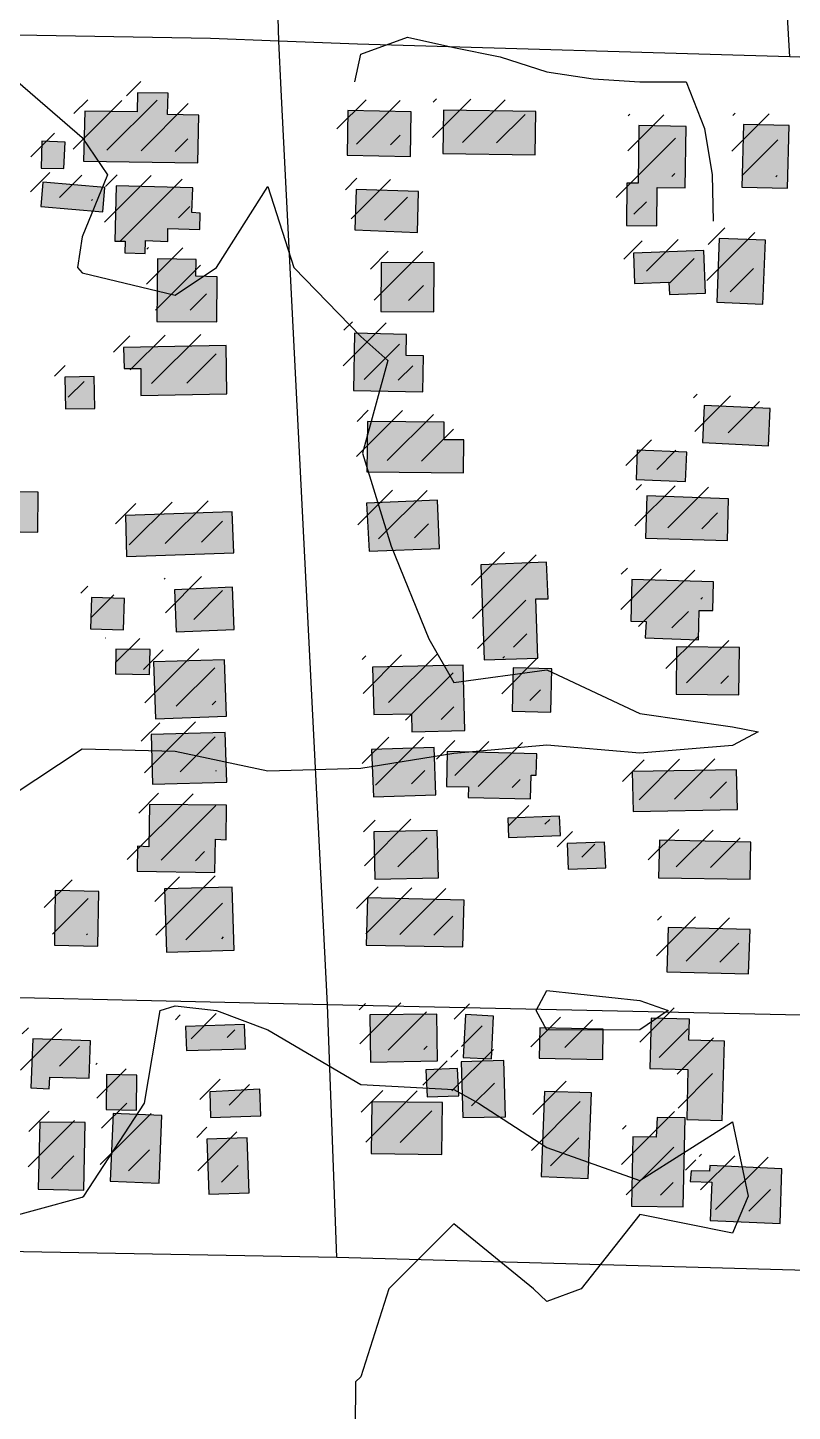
# Model space of a CAD drawing. Extents: x 6576311 to 6728256, y 2029764 to 2237541.
# Drawn here: x 6669566 to 6670060, y 2175486 to 2176380 of the extents above; entities that cross this region are included whole.
import ezdxf

# ---------------------------------------------------------------- set-up
doc = ezdxf.new("R2010")
doc.units = 21
for name, color, linetype in [('BUILDINGS', 9, 'Continuous'), ('CL_LOCAL', 4, 'Continuous'), ('CONTOUR_1FT', 251, 'Continuous'), ('CONTOUR_INDEX', 150, 'Continuous')]:
    doc.layers.add(name, color=color, linetype=linetype)

msp = doc.modelspace()

# ---------------------------------------------------------------- hatches: boundary and pattern name
at = {"layer": 'BUILDINGS_HATCH'}
for points in [[(6669675.96, 2176292.93), (6669676.68, 2176323.89), (6669656.25, 2176324.17), (6669656.76, 2176338.01), (6669636.91, 2176338.29), (6669636.68, 2176325.91), (6669602.92, 2176326.49), (6669602.21, 2176294.08)], [(6669813.22, 2176297.15), (6669813.66, 2176325.92), (6669772.82, 2176326.84), (6669772.37, 2176298.07)], [(6669834.2, 2176299.06), (6669893.76, 2176298.21), (6669894.21, 2176326.26), (6669834.65, 2176327.1)], [(6669952.67, 2176252.57), (6669972.24, 2176252.29), (6669972.42, 2176277.05), (6669990.57, 2176276.77), (6669991.26, 2176316.47), (6669960.62, 2176317.07), (6669960.21, 2176279.92), (6669952.84, 2176279.89)], [(6670028.13, 2176317.72), (6670027.16, 2176277.28), (6670056.66, 2176276.68), (6670057.63, 2176317.11)], [(6669574.71, 2176289.59), (6669589.46, 2176289.29), (6669590.24, 2176306.41), (6669575.21, 2176307.07)], [(6669574.53, 2176264.82), (6669614.54, 2176261.35), (6669615.89, 2176277.02), (6669575.89, 2176280.49)], [(6669677.27, 2176249.96), (6669677.51, 2176260.52), (6669672.12, 2176260.86), (6669672.62, 2176276.89), (6669623.26, 2176278.14), (6669622.28, 2176242.44), (6669629.08, 2176242.47), (6669628.83, 2176234.82), (6669641.88, 2176234.51), (6669642.13, 2176242.89), (6669656.6, 2176242.22), (6669656.56, 2176250.6)], [(6669818.42, 2176274.59), (6669778.14, 2176275.88), (6669777.39, 2176249.65), (6669817.68, 2176248)], [(6670012.55, 2176244.08), (6670011.02, 2176202.92), (6670040.81, 2176201.59), (6670042.34, 2176243.11)], [(6669980.05, 2176215.9), (6669980.37, 2176207.89), (6670003.62, 2176208.72), (6670002.66, 2176236.39), (6669957.28, 2176234.74), (6669957.93, 2176215.08)], [(6669674.8, 2176230.64), (6669649.84, 2176230.9), (6669649.44, 2176190.48), (6669688.3, 2176190.27), (6669688.46, 2176219.41), (6669674.56, 2176219.72)], [(6669828.39, 2176196.69), (6669828.54, 2176228.38), (6669794.22, 2176228.6), (6669794.07, 2176196.91)], [(6669776.41, 2176145.85), (6669821.23, 2176144.94), (6669821.7, 2176168.25), (6669810.35, 2176168.57), (6669810.58, 2176182.05), (6669777.11, 2176183)], [(6669639.15, 2176142.72), (6669694.73, 2176143.68), (6669694.32, 2176175), (6669627.95, 2176173.63), (6669628.29, 2176160.16), (6669639.07, 2176160.2)], [(6669609.4, 2176134.22), (6669609.03, 2176154.98), (6669590.03, 2176154.54), (6669590.4, 2176134.14)], [(6670001.76, 2176112.19), (6670044.31, 2176110.19), (6670045.35, 2176134.23), (6670002.79, 2176136.24)], [(6669847.54, 2176092.61), (6669847.74, 2176114.1), (6669834.97, 2176114.04), (6669834.93, 2176125.33), (6669785.57, 2176125.85), (6669785.14, 2176093.44)], [(6669959.03, 2176088.34), (6669990.8, 2176087.02), (6669991.58, 2176105.96), (6669959.52, 2176107.28)], [(6669538.25, 2176054.89), (6669572.58, 2176054.31), (6669572.75, 2176080.17), (6669515.74, 2176081.02), (6669515.54, 2176059.53), (6669471.29, 2176060.07), (6669471.1, 2176038.95), (6669538.04, 2176038.14)], [(6669786.49, 2176042.09), (6669831.87, 2176043.74), (6669830.6, 2176075.05), (6669784.94, 2176073.04)], [(6670018.65, 2176075.84), (6669965.88, 2176077.81), (6669964.86, 2176050.49), (6670017.91, 2176048.89)], [(6669699.14, 2176041), (6669698.17, 2176067.58), (6669629.26, 2176065.11), (6669629.94, 2176038.52)], [(6669895.41, 2175972.99), (6669894.12, 2176011.22), (6669902.06, 2176011.25), (6669901.11, 2176034.92), (6669858.57, 2176033.29), (6669860.82, 2175971.75)], [(6669999.18, 2175984.71), (6669999.66, 2176003.65), (6670008.46, 2176003.69), (6670008.95, 2176022.27), (6669956.18, 2176023.86), (6669955.45, 2175996.91), (6669965.37, 2175996.59), (6669964.85, 2175986.02)], [(6669628.63, 2176011.56), (6669607.36, 2176012.2), (6669606.59, 2175991.81), (6669627.87, 2175991.17)], [(6669660.94, 2176017.16), (6669661.91, 2175989.85), (6669699.34, 2175991.47), (6669698.38, 2176018.78)], [(6669644.72, 2175962.46), (6669645.22, 2175978.49), (6669623.1, 2175978.76), (6669622.88, 2175962.74)], [(6669984.86, 2175949.69), (6670025.14, 2175949.13), (6670025.58, 2175979.72), (6669985.01, 2175980.28)], [(6669693.19, 2175971.77), (6669647.24, 2175970.49), (6669648.53, 2175933.71), (6669694.47, 2175935.36)], [(6669789.49, 2175936.48), (6669813.88, 2175936.95), (6669814.21, 2175925.3), (6669848.24, 2175926.17), (6669847.21, 2175968.41), (6669788.79, 2175967.07)], [(6669903.79, 2175938.06), (6669904.52, 2175966.1), (6669879.56, 2175966.73), (6669878.82, 2175938.68)], [(6669693.67, 2175924.79), (6669645.74, 2175923.5), (6669646.72, 2175891.45), (6669694.65, 2175892.75)], [(6669789.43, 2175883.31), (6669829.7, 2175884.57), (6669828.43, 2175915.16), (6669788.16, 2175913.9)], [(6669836.95, 2175912.65), (6669836.48, 2175890.06), (6669850.67, 2175889.76), (6669850.41, 2175882.84), (6669890.69, 2175881.91), (6669891.19, 2175897.21), (6669894.31, 2175897.23), (6669894.82, 2175911.07)], [(6669956.42, 2175899.67), (6669957.1, 2175873.82), (6670024.31, 2175875.19), (6670023.64, 2175900.68)], [(6669694.43, 2175877.81), (6669644.79, 2175878.33), (6669644.34, 2175851.02), (6669636.96, 2175851.35), (6669636.75, 2175835.32), (6669686.95, 2175834.44), (6669687.43, 2175855.93), (6669694.24, 2175855.6)], [(6669876.61, 2175857.09), (6669910.08, 2175858.32), (6669909.46, 2175870.7), (6669875.99, 2175869.47)], [(6669830.36, 2175861.63), (6669789.52, 2175860.73), (6669790.22, 2175830.14), (6669831.34, 2175831.04)], [(6669914.99, 2175836.49), (6669939.38, 2175837.32), (6669938.46, 2175854.07), (6669914.35, 2175853.24)], [(6670032.45, 2175830.06), (6670032.91, 2175854.1), (6669973.91, 2175855.31), (6669973.44, 2175830.91)], [(6669611.42, 2175786.78), (6669612.12, 2175822.11), (6669583.76, 2175822.72), (6669583.34, 2175787.39)], [(6669698.06, 2175825.02), (6669654.38, 2175823.74), (6669655.69, 2175782.96), (6669699.36, 2175784.23)], [(6669784.72, 2175787.5), (6669847.13, 2175786.31), (6669847.85, 2175816.54), (6669785.45, 2175818.1)], [(6669978.81, 2175770.11), (6670031.57, 2175768.87), (6670032.58, 2175797.65), (6669979.54, 2175798.88)], [(6669787.31, 2175711.76), (6669830.7, 2175712.67), (6669830.29, 2175742.9), (6669786.9, 2175742.35)], [(6669847.14, 2175714.93), (6669865.59, 2175713.91), (6669866.89, 2175741.6), (6669848.73, 2175742.61)], [(6669706.72, 2175720.53), (6669706.09, 2175736.19), (6669668.08, 2175734.93), (6669668.72, 2175719.28)], [(6669896.22, 2175714.4), (6669937.35, 2175713.48), (6669937.55, 2175733.15), (6669896.7, 2175734.07)], [(6669992.4, 2175707.16), (6669991.69, 2175674.74), (6670014.38, 2175674.11), (6670015.87, 2175725.47), (6669992.89, 2175726.1), (6669993.4, 2175739.58), (6669968.72, 2175740.2), (6669967.72, 2175707.78)], [(6669569.41, 2175726.87), (6669568.12, 2175695.18), (6669580.04, 2175694.5), (6669580.29, 2175702.15), (6669605.82, 2175701.53), (6669606.57, 2175725.57)], [(6669844.41, 2175690.15), (6669843.49, 2175707.63), (6669823.07, 2175706.81), (6669823.99, 2175689.33)], [(6669847.02, 2175675.96), (6669874.54, 2175676.44), (6669873.53, 2175712.85), (6669846.02, 2175712.01)], [(6669616.87, 2175703.76), (6669616.69, 2175681.18), (6669636.26, 2175680.9), (6669636.45, 2175703.48)], [(6669683.58, 2175692.75), (6669684.21, 2175676), (6669716.54, 2175677.23), (6669715.9, 2175694.34)], [(6669897.67, 2175637.93), (6669928.03, 2175636.6), (6669930.06, 2175691.96), (6669899.71, 2175692.93)], [(6669788.27, 2175686.27), (6669787.84, 2175652.76), (6669833.51, 2175652.23), (6669833.94, 2175685.73)], [(6669602.44, 2175629.04), (6669603.11, 2175672.75), (6669573.89, 2175672.99), (6669572.94, 2175629.65)], [(6669652.72, 2175677.33), (6669621.23, 2175678.65), (6669619.43, 2175634.94), (6669650.92, 2175633.61)], [(6669990.55, 2175675.83), (6669972.39, 2175676.12), (6669971.88, 2175663.37), (6669956.84, 2175663.67), (6669955.9, 2175618.87), (6669989.37, 2175618.28)], [(6669683, 2175626.46), (6669709.09, 2175627.3), (6669707.81, 2175662.99), (6669681.72, 2175662.15)], [(6670006.71, 2175609.61), (6670051.82, 2175607.62), (6670053.09, 2175642.95), (6670006.56, 2175644.94), (6670006.29, 2175641.3), (6669994.38, 2175641.61), (6669993.84, 2175634.69), (6670007.74, 2175634.38)]]:
    msp.add_hatch(color=251, dxfattribs=at).paths.add_polyline_path(points)
at = {"layer": 'BUILDINGS_SHADOW'}
h = msp.add_hatch(dxfattribs=at)
h.set_pattern_fill('ANSI31', scale=5)
h.paths.add_polyline_path([(6669669.21, 2176300.31), (6669669.93, 2176331.27), (6669649.51, 2176331.55), (6669650.01, 2176345.39), (6669630.16, 2176345.67), (6669629.93, 2176333.29), (6669596.17, 2176333.87), (6669595.46, 2176301.46)])
h = msp.add_hatch(dxfattribs=at)
h.set_pattern_fill('ANSI31', scale=5)
h.paths.add_polyline_path([(6669806.47, 2176304.52), (6669806.91, 2176333.3), (6669766.07, 2176334.22), (6669765.62, 2176305.45)])
h = msp.add_hatch(dxfattribs=at)
h.set_pattern_fill('ANSI31', scale=5)
h.paths.add_polyline_path([(6669827.45, 2176306.43), (6669887.02, 2176305.59), (6669887.47, 2176333.64), (6669827.9, 2176334.48)])
h = msp.add_hatch(dxfattribs=at)
h.set_pattern_fill('ANSI31', scale=5)
h.paths.add_polyline_path([(6669945.92, 2176259.95), (6669965.49, 2176259.67), (6669965.67, 2176284.43), (6669983.83, 2176284.15), (6669984.51, 2176323.85), (6669953.87, 2176324.45), (6669953.46, 2176287.3), (6669946.09, 2176287.27)])
h = msp.add_hatch(dxfattribs=at)
h.set_pattern_fill('ANSI31', scale=5)
h.paths.add_polyline_path([(6670021.38, 2176325.09), (6670020.41, 2176284.66), (6670049.91, 2176284.06), (6670050.88, 2176324.49)])
h = msp.add_hatch(dxfattribs=at)
h.set_pattern_fill('ANSI31', scale=5)
h.paths.add_polyline_path([(6669567.96, 2176296.97), (6669582.71, 2176296.67), (6669583.49, 2176313.79), (6669568.46, 2176314.45)])
h = msp.add_hatch(dxfattribs=at)
h.set_pattern_fill('ANSI31', scale=5)
h.paths.add_polyline_path([(6669567.78, 2176272.2), (6669607.79, 2176268.73), (6669609.14, 2176284.39), (6669569.14, 2176287.87)])
h = msp.add_hatch(dxfattribs=at)
h.set_pattern_fill('ANSI31', scale=5)
h.paths.add_polyline_path([(6669670.52, 2176257.34), (6669670.76, 2176267.9), (6669665.37, 2176268.24), (6669665.87, 2176284.27), (6669616.51, 2176285.52), (6669615.53, 2176249.82), (6669622.33, 2176249.85), (6669622.08, 2176242.2), (6669635.13, 2176241.89), (6669635.38, 2176250.27), (6669649.85, 2176249.6), (6669649.81, 2176257.98)])
h = msp.add_hatch(dxfattribs=at)
h.set_pattern_fill('ANSI31', scale=5)
h.paths.add_polyline_path([(6669811.67, 2176281.97), (6669771.39, 2176283.25), (6669770.65, 2176257.03), (6669810.93, 2176255.38)])
h = msp.add_hatch(dxfattribs=at)
h.set_pattern_fill('ANSI31', scale=5)
h.paths.add_polyline_path([(6669973.3, 2176223.28), (6669973.62, 2176215.27), (6669996.87, 2176216.09), (6669995.91, 2176243.77), (6669950.53, 2176242.12), (6669951.18, 2176222.46)])
h = msp.add_hatch(dxfattribs=at)
h.set_pattern_fill('ANSI31', scale=5)
h.paths.add_polyline_path([(6670005.8, 2176251.46), (6670004.27, 2176210.3), (6670034.06, 2176208.97), (6670035.59, 2176250.49)])
h = msp.add_hatch(dxfattribs=at)
h.set_pattern_fill('ANSI31', scale=5)
h.paths.add_polyline_path([(6669668.05, 2176238.02), (6669643.09, 2176238.28), (6669642.69, 2176197.85), (6669681.55, 2176197.65), (6669681.71, 2176226.79), (6669667.81, 2176227.1)])
h = msp.add_hatch(dxfattribs=at)
h.set_pattern_fill('ANSI31', scale=5)
h.paths.add_polyline_path([(6669821.64, 2176204.07), (6669821.79, 2176235.75), (6669787.47, 2176235.97), (6669787.32, 2176204.29)])
h = msp.add_hatch(dxfattribs=at)
h.set_pattern_fill('ANSI31', scale=5)
h.paths.add_polyline_path([(6669769.66, 2176153.23), (6669814.48, 2176152.32), (6669814.95, 2176175.63), (6669803.6, 2176175.95), (6669803.83, 2176189.43), (6669770.36, 2176190.38)])
h = msp.add_hatch(dxfattribs=at)
h.set_pattern_fill('ANSI31', scale=5)
h.paths.add_polyline_path([(6669632.4, 2176150.1), (6669687.98, 2176151.06), (6669687.57, 2176182.38), (6669621.2, 2176181.01), (6669621.55, 2176167.54), (6669632.32, 2176167.58)])
h = msp.add_hatch(dxfattribs=at)
h.set_pattern_fill('ANSI31', scale=5)
h.paths.add_polyline_path([(6669602.65, 2176141.6), (6669602.28, 2176162.36), (6669583.28, 2176161.91), (6669583.65, 2176141.52)])
h = msp.add_hatch(dxfattribs=at)
h.set_pattern_fill('ANSI31', scale=5)
h.paths.add_polyline_path([(6669995.01, 2176119.57), (6670037.57, 2176117.57), (6670038.6, 2176141.61), (6669996.05, 2176143.61)])
h = msp.add_hatch(dxfattribs=at)
h.set_pattern_fill('ANSI31', scale=5)
h.paths.add_polyline_path([(6669840.8, 2176099.99), (6669840.99, 2176121.48), (6669828.23, 2176121.42), (6669828.18, 2176132.71), (6669778.82, 2176133.23), (6669778.39, 2176100.82)])
h = msp.add_hatch(dxfattribs=at)
h.set_pattern_fill('ANSI31', scale=5)
h.paths.add_polyline_path([(6669952.28, 2176095.72), (6669984.06, 2176094.4), (6669984.83, 2176113.34), (6669952.77, 2176114.66)])
h = msp.add_hatch(dxfattribs=at)
h.set_pattern_fill('ANSI31', scale=5)
h.paths.add_polyline_path([(6669779.74, 2176049.47), (6669825.12, 2176051.12), (6669823.85, 2176082.43), (6669778.19, 2176080.42)])
h = msp.add_hatch(dxfattribs=at)
h.set_pattern_fill('ANSI31', scale=5)
h.paths.add_polyline_path([(6670011.9, 2176083.22), (6669959.13, 2176085.19), (6669958.11, 2176057.87), (6670011.16, 2176056.27)])
h = msp.add_hatch(dxfattribs=at)
h.set_pattern_fill('ANSI31', scale=5)
h.paths.add_polyline_path([(6669692.39, 2176048.38), (6669691.42, 2176074.96), (6669622.51, 2176072.48), (6669623.19, 2176045.9)])
h = msp.add_hatch(dxfattribs=at)
h.set_pattern_fill('ANSI31', scale=5)
h.paths.add_polyline_path([(6669888.67, 2175980.36), (6669887.37, 2176018.6), (6669895.31, 2176018.63), (6669894.36, 2176042.3), (6669851.82, 2176040.67), (6669854.07, 2175979.13)])
h = msp.add_hatch(dxfattribs=at)
h.set_pattern_fill('ANSI31', scale=5)
h.paths.add_polyline_path([(6669992.43, 2175992.09), (6669992.91, 2176011.03), (6670001.71, 2176011.07), (6670002.2, 2176029.64), (6669949.43, 2176031.24), (6669948.7, 2176004.29), (6669958.62, 2176003.97), (6669958.1, 2175993.4)])
h = msp.add_hatch(dxfattribs=at)
h.set_pattern_fill('ANSI31', scale=5)
h.paths.add_polyline_path([(6669621.88, 2176018.94), (6669600.61, 2176019.58), (6669599.84, 2175999.18), (6669621.12, 2175998.54)])
h = msp.add_hatch(dxfattribs=at)
h.set_pattern_fill('ANSI31', scale=5)
h.paths.add_polyline_path([(6669654.2, 2176024.54), (6669655.16, 2175997.23), (6669692.59, 2175998.84), (6669691.63, 2176026.16)])
h = msp.add_hatch(dxfattribs=at)
h.set_pattern_fill('ANSI31', scale=5)
h.paths.add_polyline_path([(6669637.97, 2175969.84), (6669638.47, 2175985.87), (6669616.35, 2175986.14), (6669616.13, 2175970.12)])
h = msp.add_hatch(dxfattribs=at)
h.set_pattern_fill('ANSI31', scale=5)
h.paths.add_polyline_path([(6669978.11, 2175957.07), (6670018.39, 2175956.51), (6670018.83, 2175987.1), (6669978.26, 2175987.66)])
h = msp.add_hatch(dxfattribs=at)
h.set_pattern_fill('ANSI31', scale=5)
h.paths.add_polyline_path([(6669686.44, 2175979.15), (6669640.49, 2175977.87), (6669641.78, 2175941.09), (6669687.72, 2175942.74)])
h = msp.add_hatch(dxfattribs=at)
h.set_pattern_fill('ANSI31', scale=5)
h.paths.add_polyline_path([(6669782.74, 2175943.86), (6669807.13, 2175944.33), (6669807.46, 2175932.68), (6669841.49, 2175933.55), (6669840.47, 2175975.79), (6669782.04, 2175974.45)])
h = msp.add_hatch(dxfattribs=at)
h.set_pattern_fill('ANSI31', scale=5)
h.paths.add_polyline_path([(6669897.04, 2175945.44), (6669897.77, 2175973.48), (6669872.81, 2175974.11), (6669872.07, 2175946.06)])
h = msp.add_hatch(dxfattribs=at)
h.set_pattern_fill('ANSI31', scale=5)
h.paths.add_polyline_path([(6669686.92, 2175932.17), (6669638.99, 2175930.88), (6669639.97, 2175898.83), (6669687.9, 2175900.13)])
h = msp.add_hatch(dxfattribs=at)
h.set_pattern_fill('ANSI31', scale=5)
h.paths.add_polyline_path([(6669782.68, 2175890.69), (6669822.95, 2175891.95), (6669821.69, 2175922.54), (6669781.41, 2175921.28)])
h = msp.add_hatch(dxfattribs=at)
h.set_pattern_fill('ANSI31', scale=5)
h.paths.add_polyline_path([(6669830.21, 2175920.02), (6669829.73, 2175897.44), (6669843.92, 2175897.14), (6669843.66, 2175890.22), (6669883.94, 2175889.29), (6669884.45, 2175904.59), (6669887.56, 2175904.6), (6669888.07, 2175918.45)])
h = msp.add_hatch(dxfattribs=at)
h.set_pattern_fill('ANSI31', scale=5)
h.paths.add_polyline_path([(6669949.67, 2175907.05), (6669950.35, 2175881.2), (6670017.56, 2175882.57), (6670016.89, 2175908.06)])
h = msp.add_hatch(dxfattribs=at)
h.set_pattern_fill('ANSI31', scale=5)
h.paths.add_polyline_path([(6669687.68, 2175885.19), (6669638.04, 2175885.71), (6669637.59, 2175858.4), (6669630.21, 2175858.73), (6669630, 2175842.7), (6669680.2, 2175841.82), (6669680.68, 2175863.31), (6669687.49, 2175862.97)])
h = msp.add_hatch(dxfattribs=at)
h.set_pattern_fill('ANSI31', scale=5)
h.paths.add_polyline_path([(6669869.86, 2175864.47), (6669903.33, 2175865.7), (6669902.71, 2175878.08), (6669869.24, 2175876.85)])
h = msp.add_hatch(dxfattribs=at)
h.set_pattern_fill('ANSI31', scale=5)
h.paths.add_polyline_path([(6669823.61, 2175869.01), (6669782.77, 2175868.11), (6669783.47, 2175837.52), (6669824.59, 2175838.42)])
h = msp.add_hatch(dxfattribs=at)
h.set_pattern_fill('ANSI31', scale=5)
h.paths.add_polyline_path([(6669908.24, 2175843.87), (6669932.63, 2175844.7), (6669931.71, 2175861.45), (6669907.6, 2175860.62)])
h = msp.add_hatch(dxfattribs=at)
h.set_pattern_fill('ANSI31', scale=5)
h.paths.add_polyline_path([(6670025.7, 2175837.44), (6670026.16, 2175861.48), (6669967.16, 2175862.69), (6669966.7, 2175838.29)])
h = msp.add_hatch(dxfattribs=at)
h.set_pattern_fill('ANSI31', scale=5)
h.paths.add_polyline_path([(6669691.31, 2175832.4), (6669647.63, 2175831.12), (6669648.94, 2175790.34), (6669692.61, 2175791.61)])
h = msp.add_hatch(dxfattribs=at)
h.set_pattern_fill('ANSI31', scale=5)
h.paths.add_polyline_path([(6669604.67, 2175794.16), (6669605.38, 2175829.49), (6669577.01, 2175830.1), (6669576.59, 2175794.77)])
h = msp.add_hatch(dxfattribs=at)
h.set_pattern_fill('ANSI31', scale=5)
h.paths.add_polyline_path([(6669777.97, 2175794.88), (6669840.38, 2175793.69), (6669841.1, 2175823.92), (6669778.7, 2175825.48)])
h = msp.add_hatch(dxfattribs=at)
h.set_pattern_fill('ANSI31', scale=5)
h.paths.add_polyline_path([(6669972.06, 2175777.49), (6670024.82, 2175776.25), (6670025.83, 2175805.03), (6669972.79, 2175806.26)])
h = msp.add_hatch(dxfattribs=at)
h.set_pattern_fill('ANSI31', scale=5)
h.paths.add_polyline_path([(6669699.97, 2175727.91), (6669699.34, 2175743.57), (6669661.33, 2175742.31), (6669661.97, 2175726.66)])
h = msp.add_hatch(dxfattribs=at)
h.set_pattern_fill('ANSI31', scale=5)
h.paths.add_polyline_path([(6669780.56, 2175719.14), (6669823.95, 2175720.05), (6669823.54, 2175750.28), (6669780.15, 2175749.73)])
h = msp.add_hatch(dxfattribs=at)
h.set_pattern_fill('ANSI31', scale=5)
h.paths.add_polyline_path([(6669840.4, 2175722.3), (6669858.84, 2175721.29), (6669860.14, 2175748.97), (6669841.98, 2175749.99)])
h = msp.add_hatch(dxfattribs=at)
h.set_pattern_fill('ANSI31', scale=5)
h.paths.add_polyline_path([(6669985.65, 2175714.54), (6669984.94, 2175682.12), (6670007.63, 2175681.49), (6670009.12, 2175732.85), (6669986.14, 2175733.48), (6669986.65, 2175746.96), (6669961.97, 2175747.58), (6669960.97, 2175715.16)])
h = msp.add_hatch(dxfattribs=at)
h.set_pattern_fill('ANSI31', scale=5)
h.paths.add_polyline_path([(6669562.66, 2175734.25), (6669561.38, 2175702.56), (6669573.29, 2175701.88), (6669573.54, 2175709.53), (6669599.07, 2175708.91), (6669599.82, 2175732.95)])
h = msp.add_hatch(dxfattribs=at)
h.set_pattern_fill('ANSI31', scale=5)
h.paths.add_polyline_path([(6669889.47, 2175721.78), (6669930.6, 2175720.86), (6669930.8, 2175740.53), (6669889.95, 2175741.45)])
h = msp.add_hatch(dxfattribs=at)
h.set_pattern_fill('ANSI31', scale=5)
h.paths.add_polyline_path([(6669837.66, 2175697.53), (6669836.74, 2175715.01), (6669816.32, 2175714.19), (6669817.24, 2175696.71)])
h = msp.add_hatch(dxfattribs=at)
h.set_pattern_fill('ANSI31', scale=5)
h.paths.add_polyline_path([(6669840.28, 2175683.33), (6669867.79, 2175683.81), (6669866.78, 2175720.23), (6669839.27, 2175719.39)])
h = msp.add_hatch(dxfattribs=at)
h.set_pattern_fill('ANSI31', scale=5)
h.paths.add_polyline_path([(6669610.13, 2175711.14), (6669609.94, 2175688.56), (6669629.51, 2175688.28), (6669629.7, 2175710.86)])
h = msp.add_hatch(dxfattribs=at)
h.set_pattern_fill('ANSI31', scale=5)
h.paths.add_polyline_path([(6669676.83, 2175700.13), (6669677.46, 2175683.38), (6669709.79, 2175684.61), (6669709.16, 2175701.72)])
h = msp.add_hatch(dxfattribs=at)
h.set_pattern_fill('ANSI31', scale=5)
h.paths.add_polyline_path([(6669890.92, 2175645.31), (6669921.28, 2175643.98), (6669923.31, 2175699.34), (6669892.96, 2175700.31)])
h = msp.add_hatch(dxfattribs=at)
h.set_pattern_fill('ANSI31', scale=5)
h.paths.add_polyline_path([(6669781.52, 2175693.65), (6669781.09, 2175660.14), (6669826.76, 2175659.6), (6669827.19, 2175693.11)])
h = msp.add_hatch(dxfattribs=at)
h.set_pattern_fill('ANSI31', scale=5)
h.paths.add_polyline_path([(6669595.69, 2175636.42), (6669596.36, 2175680.13), (6669567.14, 2175680.37), (6669566.19, 2175637.02)])
h = msp.add_hatch(dxfattribs=at)
h.set_pattern_fill('ANSI31', scale=5)
h.paths.add_polyline_path([(6669645.98, 2175684.71), (6669614.49, 2175686.03), (6669612.68, 2175642.32), (6669644.17, 2175640.99)])
h = msp.add_hatch(dxfattribs=at)
h.set_pattern_fill('ANSI31', scale=5)
h.paths.add_polyline_path([(6669983.8, 2175683.21), (6669965.64, 2175683.5), (6669965.13, 2175670.75), (6669950.1, 2175671.05), (6669949.15, 2175626.25), (6669982.62, 2175625.66)])
h = msp.add_hatch(dxfattribs=at)
h.set_pattern_fill('ANSI31', scale=5)
h.paths.add_polyline_path([(6669676.25, 2175633.84), (6669702.35, 2175634.68), (6669701.06, 2175670.37), (6669674.97, 2175669.53)])
h = msp.add_hatch(dxfattribs=at)
h.set_pattern_fill('ANSI31', scale=5)
h.paths.add_polyline_path([(6669999.96, 2175616.99), (6670045.07, 2175615), (6670046.34, 2175650.33), (6669999.81, 2175652.32), (6669999.54, 2175648.68), (6669987.63, 2175648.99), (6669987.09, 2175642.07), (6670000.99, 2175641.76)])

# ---------------------------------------------------------------- linework, layer by layer
at = {"layer": 'BUILDINGS'}
for points in [[(6669675.96, 2176292.93), (6669676.68, 2176323.89), (6669656.25, 2176324.17), (6669656.76, 2176338.01), (6669636.91, 2176338.29), (6669636.68, 2176325.91), (6669602.92, 2176326.49), (6669602.21, 2176294.08), (6669675.96, 2176292.93)], [(6669813.22, 2176297.15), (6669813.66, 2176325.92), (6669772.82, 2176326.84), (6669772.37, 2176298.07), (6669813.22, 2176297.15)], [(6669834.2, 2176299.06), (6669893.76, 2176298.21), (6669894.21, 2176326.26), (6669834.65, 2176327.1), (6669834.2, 2176299.06)], [(6669952.67, 2176252.57), (6669972.24, 2176252.29), (6669972.42, 2176277.05), (6669990.57, 2176276.77), (6669991.26, 2176316.47), (6669960.62, 2176317.07), (6669960.21, 2176279.92), (6669952.84, 2176279.89), (6669952.67, 2176252.57)], [(6670028.13, 2176317.72), (6670027.16, 2176277.28), (6670056.66, 2176276.68), (6670057.63, 2176317.11), (6670028.13, 2176317.72)], [(6669574.71, 2176289.59), (6669589.46, 2176289.29), (6669590.24, 2176306.41), (6669575.21, 2176307.07), (6669574.71, 2176289.59)], [(6669574.53, 2176264.82), (6669614.54, 2176261.35), (6669615.89, 2176277.02), (6669575.89, 2176280.49), (6669574.53, 2176264.82)], [(6669677.27, 2176249.96), (6669677.51, 2176260.52), (6669672.12, 2176260.86), (6669672.62, 2176276.89), (6669623.26, 2176278.14), (6669622.28, 2176242.44), (6669629.08, 2176242.47), (6669628.83, 2176234.82), (6669641.88, 2176234.51), (6669642.13, 2176242.89), (6669656.6, 2176242.22), (6669656.56, 2176250.6), (6669677.27, 2176249.96)], [(6669818.42, 2176274.59), (6669778.14, 2176275.88), (6669777.39, 2176249.65), (6669817.68, 2176248), (6669818.42, 2176274.59)], [(6670012.55, 2176244.08), (6670011.02, 2176202.92), (6670040.81, 2176201.59), (6670042.34, 2176243.11), (6670012.55, 2176244.08)], [(6669980.05, 2176215.9), (6669980.37, 2176207.89), (6670003.62, 2176208.72), (6670002.66, 2176236.39), (6669957.28, 2176234.74), (6669957.93, 2176215.08), (6669980.05, 2176215.9)], [(6669674.8, 2176230.64), (6669649.84, 2176230.9), (6669649.44, 2176190.48), (6669688.3, 2176190.27), (6669688.46, 2176219.41), (6669674.56, 2176219.72), (6669674.8, 2176230.64)], [(6669828.39, 2176196.69), (6669828.54, 2176228.38), (6669794.22, 2176228.6), (6669794.07, 2176196.91), (6669828.39, 2176196.69)], [(6669776.41, 2176145.85), (6669821.23, 2176144.94), (6669821.7, 2176168.25), (6669810.35, 2176168.57), (6669810.58, 2176182.05), (6669777.11, 2176183), (6669776.41, 2176145.85)], [(6669639.15, 2176142.72), (6669694.73, 2176143.68), (6669694.32, 2176175), (6669627.95, 2176173.63), (6669628.29, 2176160.16), (6669639.07, 2176160.2), (6669639.15, 2176142.72)], [(6669609.4, 2176134.22), (6669609.03, 2176154.98), (6669590.03, 2176154.54), (6669590.4, 2176134.14), (6669609.4, 2176134.22)], [(6670001.76, 2176112.19), (6670044.31, 2176110.19), (6670045.35, 2176134.23), (6670002.79, 2176136.24), (6670001.76, 2176112.19)], [(6669847.54, 2176092.61), (6669847.74, 2176114.1), (6669834.97, 2176114.04), (6669834.93, 2176125.33), (6669785.57, 2176125.85), (6669785.14, 2176093.44), (6669847.54, 2176092.61)], [(6669959.03, 2176088.34), (6669990.8, 2176087.02), (6669991.58, 2176105.96), (6669959.52, 2176107.28), (6669959.03, 2176088.34)], [(6669538.25, 2176054.89), (6669572.58, 2176054.31), (6669572.75, 2176080.17), (6669515.74, 2176081.02), (6669515.54, 2176059.53), (6669471.29, 2176060.07), (6669471.1, 2176038.95), (6669538.04, 2176038.14), (6669538.25, 2176054.89)], [(6669786.49, 2176042.09), (6669831.87, 2176043.74), (6669830.6, 2176075.05), (6669784.94, 2176073.04), (6669786.49, 2176042.09)], [(6670018.65, 2176075.84), (6669965.88, 2176077.81), (6669964.86, 2176050.49), (6670017.91, 2176048.89), (6670018.65, 2176075.84)], [(6669699.14, 2176041), (6669698.17, 2176067.58), (6669629.26, 2176065.11), (6669629.94, 2176038.52), (6669699.14, 2176041)], [(6669895.41, 2175972.99), (6669894.12, 2176011.22), (6669902.06, 2176011.25), (6669901.11, 2176034.92), (6669858.57, 2176033.29), (6669860.82, 2175971.75), (6669895.41, 2175972.99)], [(6669999.18, 2175984.71), (6669999.66, 2176003.65), (6670008.46, 2176003.69), (6670008.95, 2176022.27), (6669956.18, 2176023.86), (6669955.45, 2175996.91), (6669965.37, 2175996.59), (6669964.85, 2175986.02), (6669999.18, 2175984.71)], [(6669628.63, 2176011.56), (6669607.36, 2176012.2), (6669606.59, 2175991.81), (6669627.87, 2175991.17), (6669628.63, 2176011.56)], [(6669660.94, 2176017.16), (6669661.91, 2175989.85), (6669699.34, 2175991.47), (6669698.38, 2176018.78), (6669660.94, 2176017.16)], [(6669644.72, 2175962.46), (6669645.22, 2175978.49), (6669623.1, 2175978.76), (6669622.88, 2175962.74), (6669644.72, 2175962.46)], [(6669984.86, 2175949.69), (6670025.14, 2175949.13), (6670025.58, 2175979.72), (6669985.01, 2175980.28), (6669984.86, 2175949.69)], [(6669693.19, 2175971.77), (6669647.24, 2175970.49), (6669648.53, 2175933.71), (6669694.47, 2175935.36), (6669693.19, 2175971.77)], [(6669789.49, 2175936.48), (6669813.88, 2175936.95), (6669814.21, 2175925.3), (6669848.24, 2175926.17), (6669847.21, 2175968.41), (6669788.79, 2175967.07), (6669789.49, 2175936.48)], [(6669903.79, 2175938.06), (6669904.52, 2175966.1), (6669879.56, 2175966.73), (6669878.82, 2175938.68), (6669903.79, 2175938.06)], [(6669693.67, 2175924.79), (6669645.74, 2175923.5), (6669646.72, 2175891.45), (6669694.65, 2175892.75), (6669693.67, 2175924.79)], [(6669789.43, 2175883.31), (6669829.7, 2175884.57), (6669828.43, 2175915.16), (6669788.16, 2175913.9), (6669789.43, 2175883.31)], [(6669836.95, 2175912.65), (6669836.48, 2175890.06), (6669850.67, 2175889.76), (6669850.41, 2175882.84), (6669890.69, 2175881.91), (6669891.19, 2175897.21), (6669894.31, 2175897.23), (6669894.82, 2175911.07), (6669836.95, 2175912.65)], [(6669956.42, 2175899.67), (6669957.1, 2175873.82), (6670024.31, 2175875.19), (6670023.64, 2175900.68), (6669956.42, 2175899.67)], [(6669694.43, 2175877.81), (6669644.79, 2175878.33), (6669644.34, 2175851.02), (6669636.96, 2175851.35), (6669636.75, 2175835.32), (6669686.95, 2175834.44), (6669687.43, 2175855.93), (6669694.24, 2175855.6), (6669694.43, 2175877.81)], [(6669876.61, 2175857.09), (6669910.08, 2175858.32), (6669909.46, 2175870.7), (6669875.99, 2175869.47), (6669876.61, 2175857.09)], [(6669830.36, 2175861.63), (6669789.52, 2175860.73), (6669790.22, 2175830.14), (6669831.34, 2175831.04), (6669830.36, 2175861.63)], [(6669914.99, 2175836.49), (6669939.38, 2175837.32), (6669938.46, 2175854.07), (6669914.35, 2175853.24), (6669914.99, 2175836.49)], [(6670032.45, 2175830.06), (6670032.91, 2175854.1), (6669973.91, 2175855.31), (6669973.44, 2175830.91), (6670032.45, 2175830.06)], [(6669611.42, 2175786.78), (6669612.12, 2175822.11), (6669583.76, 2175822.72), (6669583.34, 2175787.39), (6669611.42, 2175786.78)], [(6669698.06, 2175825.02), (6669654.38, 2175823.74), (6669655.69, 2175782.96), (6669699.36, 2175784.23), (6669698.06, 2175825.02)], [(6669784.72, 2175787.5), (6669847.13, 2175786.31), (6669847.85, 2175816.54), (6669785.45, 2175818.1), (6669784.72, 2175787.5)], [(6669978.81, 2175770.11), (6670031.57, 2175768.87), (6670032.58, 2175797.65), (6669979.54, 2175798.88), (6669978.81, 2175770.11)], [(6669787.31, 2175711.76), (6669830.7, 2175712.67), (6669830.29, 2175742.9), (6669786.9, 2175742.35), (6669787.31, 2175711.76)], [(6669847.14, 2175714.93), (6669865.59, 2175713.91), (6669866.89, 2175741.6), (6669848.73, 2175742.61), (6669847.14, 2175714.93)], [(6669706.72, 2175720.53), (6669706.09, 2175736.19), (6669668.08, 2175734.93), (6669668.72, 2175719.28), (6669706.72, 2175720.53)], [(6669896.22, 2175714.4), (6669937.35, 2175713.48), (6669937.55, 2175733.15), (6669896.7, 2175734.07), (6669896.22, 2175714.4)], [(6669992.4, 2175707.16), (6669991.69, 2175674.74), (6670014.38, 2175674.11), (6670015.87, 2175725.47), (6669992.89, 2175726.1), (6669993.4, 2175739.58), (6669968.72, 2175740.2), (6669967.72, 2175707.78), (6669992.4, 2175707.16)], [(6669569.41, 2175726.87), (6669568.12, 2175695.18), (6669580.04, 2175694.5), (6669580.29, 2175702.15), (6669605.82, 2175701.53), (6669606.57, 2175725.57), (6669569.41, 2175726.87)], [(6669844.41, 2175690.15), (6669843.49, 2175707.63), (6669823.07, 2175706.81), (6669823.99, 2175689.33), (6669844.41, 2175690.15)], [(6669847.02, 2175675.96), (6669874.54, 2175676.44), (6669873.53, 2175712.85), (6669846.02, 2175712.01), (6669847.02, 2175675.96)], [(6669616.87, 2175703.76), (6669616.69, 2175681.18), (6669636.26, 2175680.9), (6669636.45, 2175703.48), (6669616.87, 2175703.76)], [(6669683.58, 2175692.75), (6669684.21, 2175676), (6669716.54, 2175677.23), (6669715.9, 2175694.34), (6669683.58, 2175692.75)], [(6669897.67, 2175637.93), (6669928.03, 2175636.6), (6669930.06, 2175691.96), (6669899.71, 2175692.93), (6669897.67, 2175637.93)], [(6669788.27, 2175686.27), (6669787.84, 2175652.76), (6669833.51, 2175652.23), (6669833.94, 2175685.73), (6669788.27, 2175686.27)], [(6669602.44, 2175629.04), (6669603.11, 2175672.75), (6669573.89, 2175672.99), (6669572.94, 2175629.65), (6669602.44, 2175629.04)], [(6669652.72, 2175677.33), (6669621.23, 2175678.65), (6669619.43, 2175634.94), (6669650.92, 2175633.61), (6669652.72, 2175677.33)], [(6669990.55, 2175675.83), (6669972.39, 2175676.12), (6669971.88, 2175663.37), (6669956.84, 2175663.67), (6669955.9, 2175618.87), (6669989.37, 2175618.28), (6669990.55, 2175675.83)], [(6669683, 2175626.46), (6669709.09, 2175627.3), (6669707.81, 2175662.99), (6669681.72, 2175662.15), (6669683, 2175626.46)], [(6670006.71, 2175609.61), (6670051.82, 2175607.62), (6670053.09, 2175642.95), (6670006.56, 2175644.94), (6670006.29, 2175641.3), (6669994.38, 2175641.61), (6669993.84, 2175634.69), (6670007.74, 2175634.38), (6670006.71, 2175609.61)]]:
    msp.add_lwpolyline(points, close=True, dxfattribs=at)
at = {"layer": 'CL_LOCAL'}
for points in [[(6669765.74, 2175585.55), (6669759.67, 2175748.98), (6669729.76, 2176340.14), (6669728.15, 2176371.74), (6669727.29, 2176401.82), (6669726.77, 2176782.67)], [(6670058.2, 2176361.62), (6670056.38, 2176391), (6670038.04, 2176684.26), (6670032.28, 2176773.39)], [(6670472.19, 2176376.15), (6670452.71, 2176368.89), (6670436.37, 2176362.78), (6670414.73, 2176355.11), (6670403.31, 2176352.4), (6670386.64, 2176350.18), (6670294.05, 2176353.47), (6670240.24, 2176355.39), (6670156.58, 2176358.35), (6670058.2, 2176361.62), (6669778.99, 2176369.62), (6669728.15, 2176371.74), (6669684.04, 2176373.34), (6669397.16, 2176378.3), (6669068.33, 2176388.11)], [(6670705.54, 2175744.73), (6670691.97, 2175740.48), (6670682.31, 2175738.8), (6670676.41, 2175737.76), (6670663.48, 2175736.94), (6670596.37, 2175737.49), (6670084.75, 2175741.75), (6669759.67, 2175748.98), (6669437.79, 2175756.19), (6669093.96, 2175776.93), (6668766.92, 2175784.17), (6668455.15, 2175790.3)], [(6670509.97, 2175577.02), (6670312.09, 2175560.93), (6670084.68, 2175576.8), (6669765.74, 2175585.55), (6669444.15, 2175591.48), (6669104.38, 2175597.75), (6668777.01, 2175602), (6668462.82, 2175609.65)]]:
    msp.add_lwpolyline(points, dxfattribs=at)
at = {"layer": 'CONTOUR_1FT', "elevation": 61}
msp.add_lwpolyline([(6669777.38, 2176345.31), (6669781.24, 2176363.31), (6669811.24, 2176374.27), (6669841.24, 2176367.62), (6669871.24, 2176361.52), (6669901.24, 2176351.87), (6669931.24, 2176347.31), (6669961.24, 2176345.31), (6669991.24, 2176345.31), (6669991.24, 2176345.31), (6670003.1, 2176315.31), (6670007.91, 2176285.31), (6670008.61, 2176255.31)], dxfattribs=at)
at = {"layer": 'CONTOUR_INDEX', "elevation": 60}
for points in [[(6669559.7, 2176345.31), (6669601.24, 2176309.31), (6669617.61, 2176285.31), (6669601.24, 2176245.31), (6669598.19, 2176225.31), (6669601.24, 2176222.04), (6669661.24, 2176207.41), (6669688.08, 2176225.31), (6669721.24, 2176277.81), (6669737.82, 2176225.31), (6669781.24, 2176180.71), (6669798.51, 2176165.31), (6669782.21, 2176105.31), (6669800.7, 2176045.31), (6669825.17, 2175985.31), (6669841.24, 2175957.18), (6669901.24, 2175965.31), (6669961.24, 2175937.09), (6670021.24, 2175928.55), (6670037.61, 2175925.31), (6670021.24, 2175916.53), (6669961.24, 2175911.56), (6669901.24, 2175916.74), (6669841.24, 2175911.34), (6669781.24, 2175901.56), (6669721.24, 2175899.96), (6669661.24, 2175912.65), (6669601.24, 2175914.02), (6669541.24, 2175874.37)], [(6669961.24, 2175732.68), (6669901.24, 2175732.45), (6669894.32, 2175745.31), (6669901.24, 2175758.17), (6669961.24, 2175751.62), (6669979.7, 2175745.31), (6669961.24, 2175732.68)], [(6669541.24, 2175608.25), (6669601.24, 2175624.48), (6669602.23, 2175625.31), (6669641.5, 2175685.31), (6669651.64, 2175745.31), (6669661.24, 2175748.27), (6669687.91, 2175745.31), (6669721.24, 2175732.81), (6669781.24, 2175697.31), (6669841.24, 2175694.2), (6669857.24, 2175685.31), (6669901.24, 2175656.61), (6669961.24, 2175635.31), (6670021.24, 2175673.31), (6670031.24, 2175625.31), (6670021.24, 2175601.31), (6669961.24, 2175613.31), (6669923.35, 2175565.31), (6669901.24, 2175557.23), (6669892.67, 2175565.31), (6669841.24, 2175607.31), (6669799.24, 2175565.31), (6669781.24, 2175508.47), (6669777.71, 2175505.31), (6669777.37, 2175445.31)]]:
    msp.add_lwpolyline(points, dxfattribs=at)

doc.saveas('drawing.dxf')
